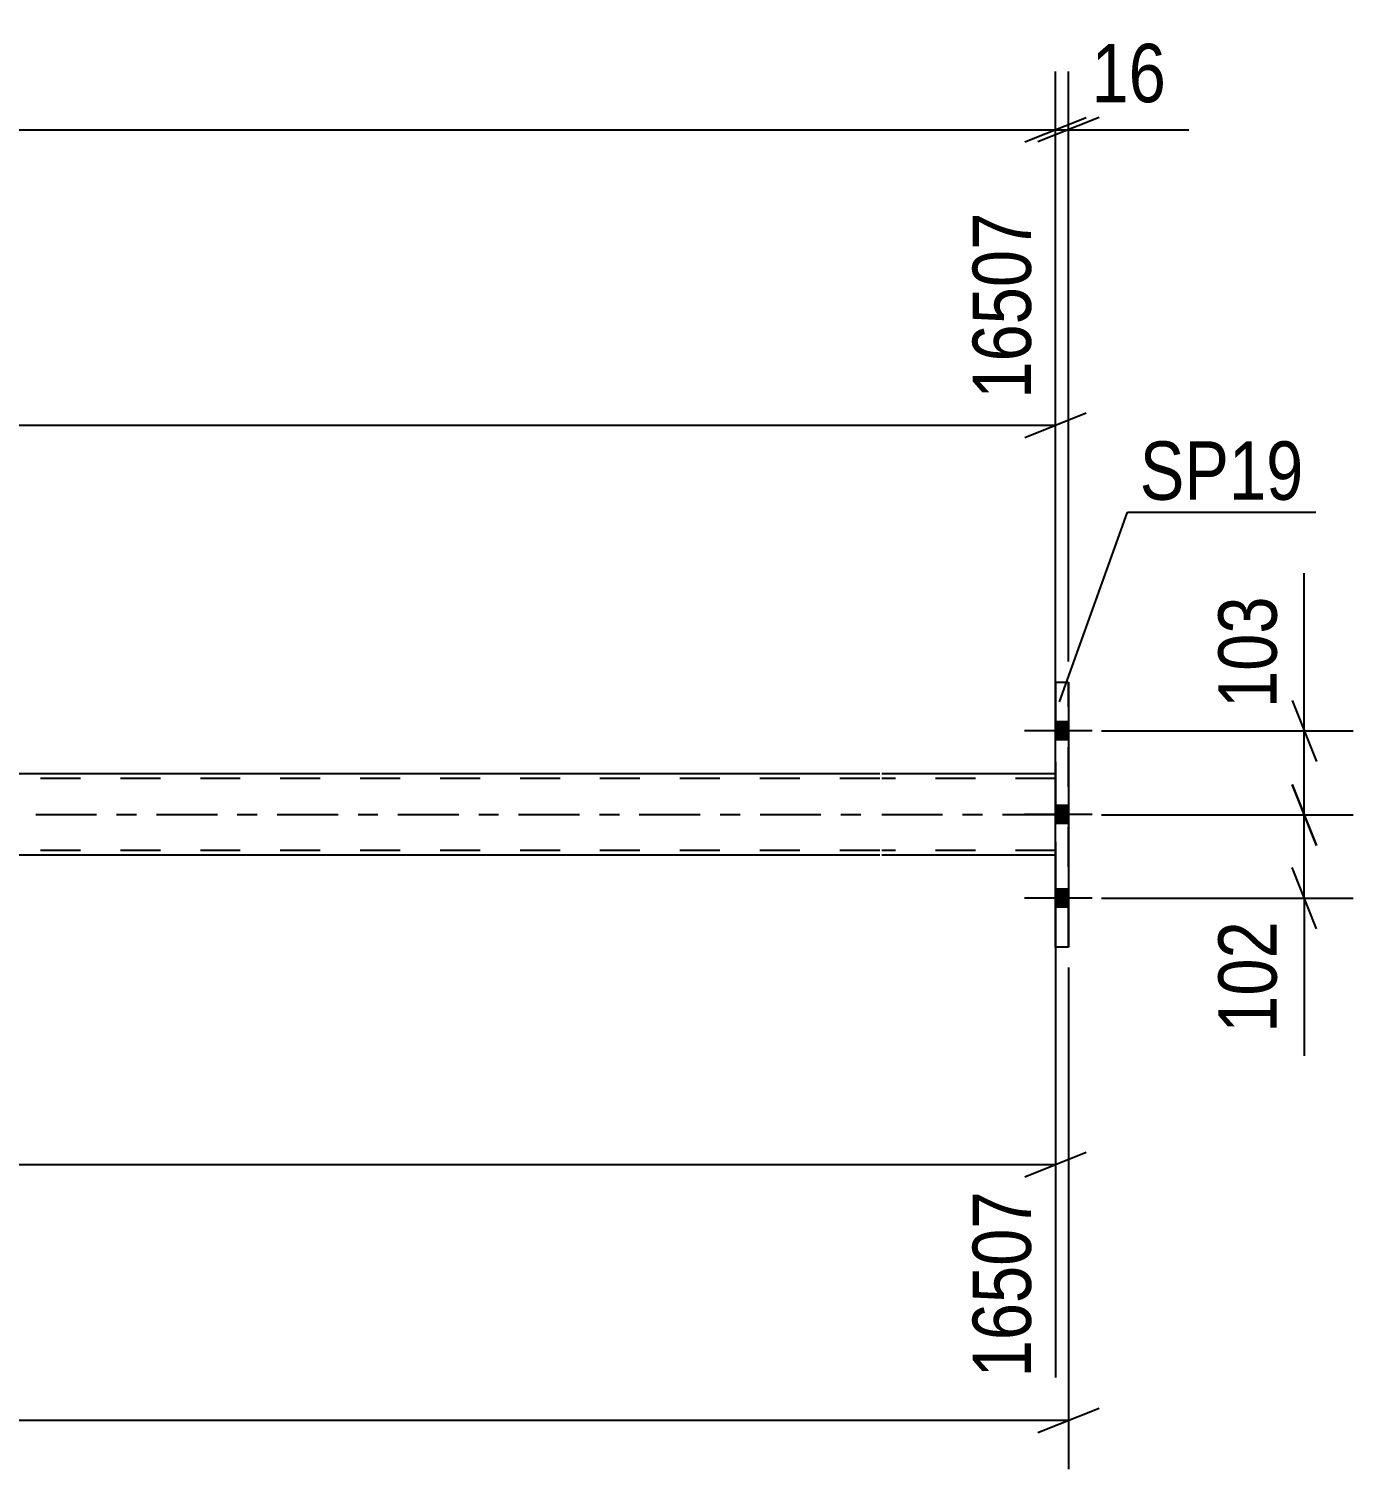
# Model space of a CAD drawing. Header units: millimetres. Extents: x 0 to 841, y 0 to 594.
# Drawn here: x 626.1 to 691, y 222.2 to 292.9 of the extents above; entities that cross this region are included whole.
import ezdxf

# ---------------------------------------------------------------- set-up
doc = ezdxf.new("R2010")
doc.units = ezdxf.units.MM
doc.linetypes.add('DXK_LINE_DOT2', pattern=[3.9198, 1.9599, -1.9599])
doc.linetypes.add('DXK_LINE_DOT3', pattern=[5.9187, 2.979, -0.9799, 0.9799, -0.9799])
doc.styles.add('Arial Narrow', font='ARIALN.TTF', dxfattribs={"height": 0.2})

# ---------------------------------------------------------------- blocks, each defined once
blk = doc.blocks.new('Part-318895283-3108 - 2963')
at = {"color": 2, "linetype": 'Continuous'}
for p, q in [((676.449, 260.822), (676.449, 260.822)), ((676.449, 260.822), (677.089, 260.822)), ((676.449, 247.822), (676.449, 260.822)), ((677.089, 260.822), (677.089, 247.822)), ((676.449, 247.822), (676.449, 247.822)), ((677.089, 247.822), (676.449, 247.822))]:
    blk.add_line(p, q, dxfattribs=at)
at = {"color": 7, "linetype": 'DXK_LINE_DOT2'}
for p, q in [((676.449, 260.822), (676.449, 247.822)), ((677.089, 247.822), (677.089, 260.822))]:
    blk.add_line(p, q, dxfattribs=at)
blk = doc.blocks.new('Bolt-318895283-3026 - 2963')
at = {"linetype": 'Continuous'}
for points in [[(677.089, 257.982), (677.089, 258.862), (676.449, 258.862), (676.449, 257.982)], [(677.089, 257.982), (677.089, 258.862), (676.449, 258.862), (676.449, 257.982)], [(677.089, 257.982), (677.089, 258.862), (676.449, 258.862), (676.449, 257.982)], [(677.089, 253.882), (677.089, 254.762), (676.449, 254.762), (676.449, 253.882)], [(677.089, 253.882), (677.089, 254.762), (676.449, 254.762), (676.449, 253.882)], [(677.089, 249.782), (677.089, 250.662), (676.449, 250.662), (676.449, 249.782)], [(677.089, 249.782), (677.089, 250.662), (676.449, 250.662), (676.449, 249.782)], [(677.089, 249.782), (677.089, 250.662), (676.449, 250.662), (676.449, 249.782)]]:
    blk.add_hatch(color=1, dxfattribs=at).paths.add_polyline_path(points)
at = {"color": 1, "linetype": 'Continuous'}
for p, q in [((677.089, 258.862), (676.449, 258.862)), ((677.089, 258.862), (676.449, 258.862)), ((677.089, 258.862), (676.449, 258.862)), ((678.249, 258.422), (674.929, 258.422)), ((678.249, 258.422), (674.929, 258.422)), ((678.249, 258.422), (674.929, 258.422)), ((677.089, 257.982), (676.449, 257.982)), ((677.089, 257.982), (676.449, 257.982)), ((677.089, 257.982), (676.449, 257.982)), ((677.089, 254.762), (676.449, 254.762)), ((677.089, 254.762), (676.449, 254.762)), ((678.249, 254.322), (674.929, 254.322)), ((678.249, 254.322), (674.929, 254.322)), ((677.089, 253.882), (676.449, 253.882)), ((677.089, 253.882), (676.449, 253.882)), ((678.249, 250.222), (674.929, 250.222)), ((678.249, 250.222), (674.929, 250.222)), ((678.249, 250.222), (674.929, 250.222)), ((677.089, 250.662), (676.449, 250.662)), ((677.089, 250.662), (676.449, 250.662)), ((677.089, 250.662), (676.449, 250.662)), ((677.089, 249.782), (676.449, 249.782)), ((677.089, 249.782), (676.449, 249.782)), ((677.089, 249.782), (676.449, 249.782))]:
    blk.add_line(p, q, dxfattribs=at)
blk = doc.blocks.new('Part-318895283-3086 - 2963')
at = {"color": 7, "linetype": 'DXK_LINE_DOT2'}
for p, q in [((667.829, 256.082), (93.763, 256.082)), ((667.829, 256.322), (178.932, 256.322)), ((676.449, 256.322), (667.929, 256.322)), ((676.449, 256.082), (667.929, 256.082)), ((676.449, 256.322), (676.449, 252.322)), ((676.449, 252.802), (676.449, 255.842)), ((667.829, 252.562), (93.763, 252.562)), ((676.449, 252.562), (667.929, 252.562))]:
    blk.add_line(p, q, dxfattribs=at)
at = {"color": 2, "linetype": 'Continuous'}
for p, q in [((667.829, 256.322), (624.663, 256.322)), ((676.449, 256.322), (667.929, 256.322)), ((667.829, 252.322), (624.663, 252.322)), ((676.449, 252.322), (667.929, 252.322))]:
    blk.add_line(p, q, dxfattribs=at)
at = {"color": 7, "linetype": 'DXK_LINE_DOT3'}
for p, q in [((93.763, 254.322), (667.829, 254.322)), ((667.929, 254.322), (676.449, 254.322))]:
    blk.add_line(p, q, dxfattribs=at)
blk = doc.blocks.new('StraightDimension-318895283-3294 - 2963')
at = {"color": 7, "linetype": 'Continuous'}
for p, q in [((676.449, 251.322), (676.449, 226.711)), ((526.634, 242.922), (526.634, 226.711)), ((528.134, 237.751), (525.134, 236.551)), ((674.949, 236.551), (677.949, 237.751)), ((526.634, 237.151), (676.449, 237.151))]:
    blk.add_line(p, q, dxfattribs=at)
at = {"color": 0}
blk.add_wipeout([(605.798, 237.901), (605.798, 242.101), (597.285, 242.101), (597.285, 237.901)], dxfattribs=at)
at = {"color": 3, "style": 'Arial Narrow'}
blk.add_text('3891', height=2.8633, dxfattribs=at).set_placement((597.885, 238.501))
at = {"color": 0, "linetype": 'Continuous'}
blk.add_wipeout([(675.849, 236.451), (671.649, 236.451), (671.649, 226.111), (675.849, 226.111)], dxfattribs=at)
at = {"color": 3, "linetype": 'Continuous', "style": 'Arial Narrow'}
blk.add_text('16507', height=2.8633, rotation=90.00021, dxfattribs=at).set_placement((675.249, 226.711))
blk = doc.blocks.new('StraightDimension-318895283-3343 - 2963')
at = {"color": 7, "linetype": 'Continuous'}
for p, q in [((688.65, 258.422), (688.65, 266.156)), ((688.65, 258.422), (688.65, 266.156)), ((688.05, 259.922), (689.25, 256.922)), ((678.704, 258.422), (691.05, 258.422)), ((688.65, 254.302), (688.65, 258.422)), ((689.25, 252.802), (688.05, 255.802)), ((678.704, 254.302), (691.05, 254.302))]:
    blk.add_line(p, q, dxfattribs=at)
at = {"color": 0}
blk.add_wipeout([(687.9, 265.631), (683.7, 265.631), (683.7, 258.947), (687.9, 258.947)], dxfattribs=at)
at = {"color": 3, "style": 'Arial Narrow'}
blk.add_text('103', height=2.8633, rotation=90.00021, dxfattribs=at).set_placement((687.3, 259.547))
blk = doc.blocks.new('StraightDimension-318895283-3353 - 2963')
at = {"color": 7, "linetype": 'Continuous'}
for p, q in [((688.05, 255.802), (689.25, 252.802)), ((678.704, 254.302), (691.05, 254.302)), ((688.65, 250.222), (688.65, 254.302)), ((689.25, 248.722), (688.05, 251.722)), ((678.704, 250.222), (691.05, 250.222)), ((688.65, 250.222), (688.65, 242.488)), ((688.65, 250.222), (688.65, 242.488))]:
    blk.add_line(p, q, dxfattribs=at)
at = {"color": 0}
blk.add_wipeout([(687.9, 249.697), (683.7, 249.697), (683.7, 243.013), (687.9, 243.013)], dxfattribs=at)
at = {"color": 3, "style": 'Arial Narrow'}
blk.add_text('102', height=2.8633, rotation=90.00021, dxfattribs=at).set_placement((687.3, 243.613))
blk = doc.blocks.new('StraightDimension-318895283-3369 - 2963')
at = {"color": 7, "linetype": 'Continuous'}
for p, q in [((526.634, 264.922), (526.634, 283.866)), ((676.449, 257.322), (676.449, 283.866)), ((528.134, 274.025), (525.134, 272.825)), ((674.949, 272.825), (677.949, 274.025)), ((526.634, 273.425), (676.449, 273.425))]:
    blk.add_line(p, q, dxfattribs=at)
at = {"color": 0}
blk.add_wipeout([(605.798, 274.175), (605.798, 278.375), (597.285, 278.375), (597.285, 274.175)], dxfattribs=at)
at = {"color": 3, "style": 'Arial Narrow'}
blk.add_text('3891', height=2.8633, dxfattribs=at).set_placement((597.885, 274.775))
at = {"color": 0, "linetype": 'Continuous'}
blk.add_wipeout([(675.849, 284.466), (671.649, 284.466), (671.649, 274.125), (675.849, 274.125)], dxfattribs=at)
at = {"color": 3, "linetype": 'Continuous', "style": 'Arial Narrow'}
blk.add_text('16507', height=2.8633, rotation=90.00021, dxfattribs=at).set_placement((675.249, 274.725))
blk = doc.blocks.new('StraightDimension-318895283-3387 - 2963')
at = {"color": 7, "linetype": 'Continuous'}
for p, q in [((677.089, 246.822), (677.089, 222.205)), ((675.589, 224.005), (678.589, 225.205)), ((84.503, 224.605), (677.089, 224.605))]:
    blk.add_line(p, q, dxfattribs=at)
blk = doc.blocks.new('StraightDimension-318895283-9014 - 2963')
at = {"color": 7, "linetype": 'Continuous'}
for p, q in [((676.449, 261.822), (676.449, 290.768)), ((677.089, 261.822), (677.089, 290.768)), ((674.949, 287.318), (677.949, 288.518)), ((678.589, 288.518), (675.589, 287.318)), ((676.449, 287.918), (677.089, 287.918)), ((677.089, 287.918), (682.995, 287.918)), ((677.089, 287.918), (682.995, 287.918))]:
    blk.add_line(p, q, dxfattribs=at)
at = {"color": 0}
blk.add_wipeout([(682.47, 288.668), (682.47, 292.868), (677.614, 292.868), (677.614, 288.668)], dxfattribs=at)
at = {"color": 3, "style": 'Arial Narrow'}
blk.add_text('16', height=2.8633, dxfattribs=at).set_placement((678.214, 289.268))
blk = doc.blocks.new('StraightDimension-318895283-9015 - 2963')
at = {"color": 7, "linetype": 'Continuous'}
for p, q in [((676.449, 261.822), (676.449, 290.768)), ((674.949, 287.318), (677.949, 288.518)), ((85.143, 287.918), (676.449, 287.918))]:
    blk.add_line(p, q, dxfattribs=at)
blk = doc.blocks.new('Mark-318895283-3104 - 2963')
at = {"color": 30, "linetype": 'Continuous'}
for p, q in [((676.653, 259.857), (679.982, 269.163)), ((679.982, 269.163), (689.221, 269.163))]:
    blk.add_line(p, q, dxfattribs=at)
at = {"color": 0}
blk.add_wipeout([(688.621, 269.763), (688.621, 272.763), (680.582, 272.763), (680.582, 269.763)], dxfattribs=at)
blk.add_wipeout([(688.621, 269.763), (688.621, 272.763), (680.582, 272.763), (680.582, 269.763)], dxfattribs=at)
at = {"color": 3, "style": 'Arial Narrow'}
blk.add_text('SP19', height=2.8633, dxfattribs=at).set_placement((680.582, 269.763))

msp = doc.modelspace()

# ---------------------------------------------------------------- block references
for name in ['StraightDimension-318895283-3343 - 2963', 'Part-318895283-3108 - 2963', 'Bolt-318895283-3026 - 2963', 'Part-318895283-3086 - 2963']:
    msp.add_blockref(name, (0, 0))

# ---------------------------------------------------------------- next in the draw order: block references
for name in ['StraightDimension-318895283-3369 - 2963', 'StraightDimension-318895283-3353 - 2963', 'StraightDimension-318895283-3294 - 2963']:
    msp.add_blockref(name, (0, 0))

# ---------------------------------------------------------------- next in the draw order: block references
for name in ['StraightDimension-318895283-9014 - 2963', 'StraightDimension-318895283-3387 - 2963']:
    msp.add_blockref(name, (0, 0))

# ---------------------------------------------------------------- next in the draw order: block references
msp.add_blockref('StraightDimension-318895283-9015 - 2963', (0, 0))

# ---------------------------------------------------------------- next in the draw order: block references
msp.add_blockref('Mark-318895283-3104 - 2963', (0, 0))

doc.saveas('drawing.dxf')
